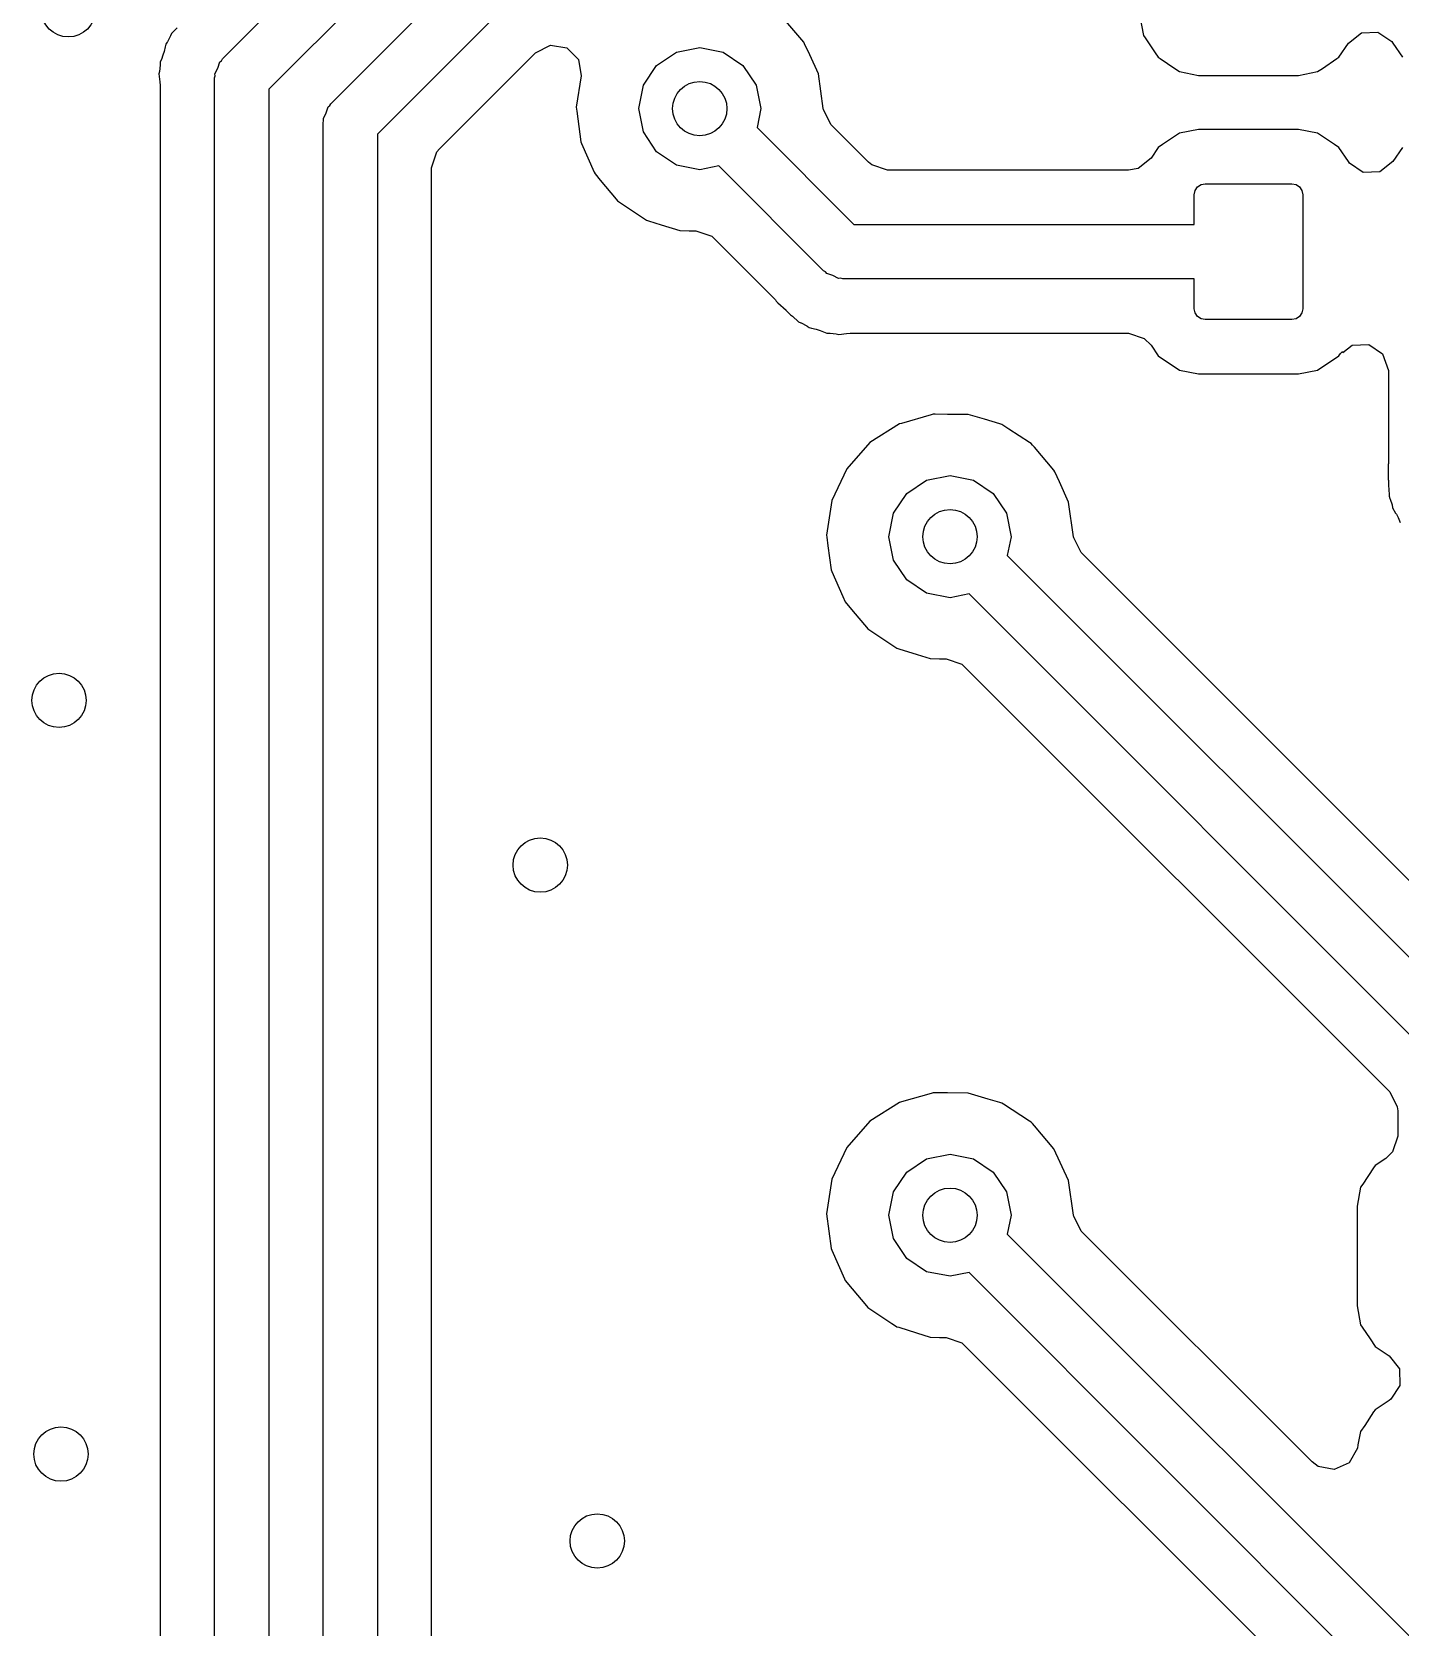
# Model space of a CAD drawing. Extents: x 100.2 to 143.8, y -109.8 to -50.2.
# Drawn here: x 113.22 to 118.26, y -86.67 to -80.79 of the extents above; entities that cross this region are included whole.
import ezdxf

# ---------------------------------------------------------------- set-up
doc = ezdxf.new("R2010")
doc.units = 0
doc.layers.add('BLACK', color=7, linetype='CONTINUOUS')

msp = doc.modelspace()

# ---------------------------------------------------------------- linework, layer by layer
at = {"layer": 'BLACK', "linetype": 'CONTINUOUS'}
for p, q in [((113.919, -80.8893), (116.985, -77.8236)), ((117.156, -77.9357), (114.09, -81.0014)), ((114.319, -81.0548), (117.389, -77.9846)), ((117.56, -78.0967), (114.49, -81.1669)), ((117.3, -80.7337), (117.313, -80.8038)), ((113.727, -80.8073), (113.717, -80.8267)), ((113.728, -80.8051), (113.727, -80.8073)), ((113.732, -80.7966), (113.728, -80.8051)), ((113.728, -80.8051), (113.728, -80.8051)), ((113.752, -80.7749), (113.732, -80.7966)), ((116.061, -80.8278), (115.995, -80.7508)), ((117.313, -80.8038), (117.319, -80.8119)), ((118.068, -80.8321), (118.116, -80.7942)), ((118.116, -80.7942), (118.177, -80.7918)), ((118.177, -80.7918), (118.228, -80.8258)), ((113.704, -80.8621), (113.7, -80.8759)), ((113.708, -80.845), (113.704, -80.8621)), ((113.711, -80.8361), (113.708, -80.845)), ((113.716, -80.8286), (113.711, -80.8361)), ((113.717, -80.8267), (113.716, -80.8286)), ((113.716, -80.8286), (113.716, -80.8286)), ((115.073, -80.8669), (115.128, -80.8392)), ((115.128, -80.8392), (115.188, -80.8487)), ((115.188, -80.8487), (115.231, -80.892)), ((115.519, -80.9139), (115.592, -80.8651)), ((115.592, -80.8651), (115.678, -80.848)), ((115.678, -80.848), (115.764, -80.8651)), ((115.764, -80.8651), (115.837, -80.9139)), ((116.064, -80.8342), (116.061, -80.8278)), ((116.083, -80.8753), (116.064, -80.8342)), ((116.064, -80.8342), (116.064, -80.8342)), ((117.319, -80.8119), (117.319, -80.8119)), ((117.319, -80.8119), (117.356, -80.8669)), ((118.033, -80.8834), (118.068, -80.8321)), ((118.228, -80.8258), (118.232, -80.832)), ((118.232, -80.832), (118.267, -80.8834)), ((113.69, -80.9131), (113.687, -80.9359)), ((113.694, -80.892), (113.69, -80.9006)), ((113.69, -80.9006), (113.69, -80.9069)), ((113.69, -80.9069), (113.69, -80.9131)), ((113.7, -80.8759), (113.694, -80.892)), ((113.891, -80.9444), (113.902, -80.9235)), ((113.902, -80.9235), (113.909, -80.9012)), ((113.909, -80.9012), (113.916, -80.8965)), ((113.916, -80.8965), (113.919, -80.8893)), ((114.719, -81.221), (115.073, -80.8669)), ((115.231, -80.892), (115.241, -80.9522)), ((115.47, -80.9869), (115.519, -80.9139)), ((115.837, -80.9139), (115.886, -80.9869)), ((116.115, -80.9453), (116.083, -80.8753)), ((117.356, -80.8669), (117.367, -80.8834)), ((117.367, -80.8834), (117.375, -80.8888)), ((117.375, -80.8888), (117.428, -80.9247)), ((117.428, -80.9247), (117.446, -80.9365)), ((117.954, -80.9365), (117.972, -80.9247)), ((117.972, -80.9247), (118.025, -80.8888)), ((118.025, -80.8888), (118.033, -80.8834)), ((113.687, -80.9359), (113.685, -80.9451)), ((113.685, -80.9451), (113.687, -80.9644)), ((113.687, -80.9644), (113.689, -80.974)), ((113.689, -80.974), (113.69, -80.9873)), ((113.89, -80.96), (113.892, -80.9523)), ((113.89, -90.836), (113.89, -80.96)), ((113.892, -80.9523), (113.891, -80.9444)), ((115.241, -80.9522), (115.223, -81.0674)), ((116.133, -81.073), (116.115, -80.9453)), ((117.446, -80.9365), (117.516, -80.9505)), ((117.516, -80.9505), (117.884, -80.9505)), ((117.884, -80.9505), (117.954, -80.9365)), ((113.69, -80.9873), (113.69, -90.7825)), ((114.09, -81.0014), (114.09, -90.7946)), ((115.453, -81.073), (115.47, -80.9869)), ((115.886, -80.9869), (115.903, -81.073)), ((114.291, -81.1098), (114.301, -81.089)), ((114.301, -81.089), (114.309, -81.0667)), ((114.309, -81.0667), (114.315, -81.062)), ((114.315, -81.062), (114.319, -81.0548)), ((115.223, -81.0674), (115.224, -81.0744)), ((115.224, -81.0744), (115.224, -81.0744)), ((115.224, -81.0744), (115.225, -81.0823)), ((115.225, -81.0823), (115.24, -81.1954)), ((115.47, -81.1591), (115.453, -81.073)), ((115.903, -81.073), (115.889, -81.1427)), ((116.133, -81.0734), (116.133, -81.073)), ((116.134, -81.0768), (116.133, -81.0734)), ((116.161, -81.1313), (116.134, -81.0768)), ((114.29, -81.1255), (114.292, -81.1178)), ((114.29, -90.6705), (114.29, -81.1255)), ((114.292, -81.1178), (114.291, -81.1098)), ((115.519, -81.2321), (115.47, -81.1591)), ((115.889, -81.1427), (116.246, -81.5)), ((116.3, -81.2705), (116.161, -81.1313)), ((117.516, -81.1495), (117.446, -81.1635)), ((117.884, -81.1495), (117.516, -81.1495)), ((117.954, -81.1635), (117.884, -81.1495)), ((114.49, -81.1669), (114.49, -90.6291)), ((115.24, -81.1954), (115.242, -81.2018)), ((115.242, -81.2018), (115.242, -81.2018)), ((115.242, -81.2018), (115.289, -81.3071)), ((117.367, -81.2166), (117.341, -81.2555)), ((117.383, -81.2053), (117.367, -81.2166)), ((117.438, -81.1689), (117.383, -81.2053)), ((117.446, -81.1635), (117.438, -81.1689)), ((117.438, -81.1689), (117.438, -81.1689)), ((117.962, -81.1689), (117.954, -81.1635)), ((118.017, -81.2053), (117.962, -81.1689)), ((117.962, -81.1689), (117.962, -81.1689)), ((118.033, -81.2166), (118.017, -81.2053)), ((118.068, -81.268), (118.033, -81.2166)), ((118.267, -81.2166), (118.232, -81.2679)), ((114.69, -81.291), (114.709, -81.2328)), ((114.709, -81.2328), (114.719, -81.221)), ((115.592, -81.2809), (115.519, -81.2321)), ((116.312, -81.2806), (116.3, -81.2705)), ((117.341, -81.2555), (117.293, -81.2934)), ((118.072, -81.2742), (118.068, -81.268)), ((118.123, -81.3082), (118.072, -81.2742)), ((118.232, -81.2679), (118.184, -81.3058)), ((114.69, -89.4334), (114.69, -81.291)), ((115.289, -81.3071), (115.292, -81.3135)), ((115.292, -81.3135), (115.311, -81.3365)), ((115.311, -81.3365), (115.37, -81.4069)), ((115.678, -81.298), (115.592, -81.2809)), ((115.748, -81.2841), (115.678, -81.298)), ((116.134, -81.6707), (115.748, -81.2841)), ((116.37, -81.2995), (116.312, -81.2806)), ((117.258, -81.2995), (116.37, -81.2995)), ((117.293, -81.2934), (117.258, -81.2995)), ((118.184, -81.3058), (118.123, -81.3082)), ((117.5, -81.39), (117.503, -81.3747)), ((117.5, -81.5), (117.5, -81.39)), ((117.503, -81.3747), (117.512, -81.3617)), ((117.512, -81.3617), (117.525, -81.353)), ((117.525, -81.353), (117.54, -81.35)), ((117.54, -81.35), (117.86, -81.35)), ((117.86, -81.35), (117.875, -81.353)), ((117.875, -81.353), (117.888, -81.3617)), ((117.888, -81.3617), (117.897, -81.3747)), ((117.897, -81.3747), (117.9, -81.39)), ((117.9, -81.39), (117.9, -81.81)), ((115.37, -81.4069), (115.37, -81.4069)), ((115.37, -81.4069), (115.375, -81.4123)), ((115.375, -81.4123), (115.482, -81.4838)), ((115.482, -81.4838), (115.489, -81.4859)), ((115.489, -81.4859), (115.489, -81.4859)), ((115.489, -81.4859), (115.536, -81.5006)), ((115.536, -81.5006), (115.605, -81.5223)), ((116.246, -81.5), (117.5, -81.5)), ((115.605, -81.5223), (115.639, -81.5229)), ((115.639, -81.5229), (115.664, -81.5234)), ((115.664, -81.5234), (115.722, -81.5433)), ((115.722, -81.5433), (115.732, -81.5523)), ((115.732, -81.5523), (115.955, -81.7747)), ((116.141, -81.6744), (116.134, -81.6707)), ((116.146, -81.6809), (116.141, -81.6744)), ((116.168, -81.6881), (116.146, -81.6809)), ((116.189, -81.6988), (116.168, -81.6881)), ((116.197, -81.6975), (116.189, -81.6988)), ((116.205, -81.7), (116.197, -81.6975)), ((117.5, -81.7), (116.205, -81.7)), ((117.5, -81.81), (117.5, -81.7)), ((115.955, -81.7747), (115.957, -81.7778)), ((115.957, -81.7778), (115.96, -81.7823)), ((115.96, -81.7823), (115.966, -81.7885)), ((115.966, -81.7885), (115.996, -81.8159)), ((115.996, -81.8159), (115.998, -81.8185)), ((115.998, -81.8185), (116.012, -81.8322)), ((116.012, -81.8322), (116.016, -81.8348)), ((116.016, -81.8348), (116.02, -81.8382)), ((116.02, -81.8382), (116.042, -81.8584)), ((116.042, -81.8584), (116.05, -81.8618)), ((116.05, -81.8618), (116.05, -81.8618)), ((116.05, -81.8618), (116.052, -81.8627)), ((116.052, -81.8627), (116.072, -81.873)), ((117.503, -81.8253), (117.5, -81.81)), ((117.512, -81.8383), (117.503, -81.8253)), ((117.525, -81.847), (117.512, -81.8383)), ((117.54, -81.85), (117.525, -81.847)), ((117.86, -81.85), (117.54, -81.85)), ((117.875, -81.847), (117.86, -81.85)), ((117.888, -81.8383), (117.875, -81.847)), ((117.897, -81.8253), (117.888, -81.8383)), ((117.9, -81.81), (117.897, -81.8253)), ((116.072, -81.873), (116.074, -81.8743)), ((116.074, -81.8743), (116.074, -81.8743)), ((116.074, -81.8743), (116.081, -81.8795)), ((116.081, -81.8795), (116.09, -81.8816)), ((116.09, -81.8816), (116.09, -81.8816)), ((116.09, -81.8816), (116.107, -81.8856)), ((116.107, -81.8856), (116.121, -81.89)), ((116.121, -81.89), (116.146, -81.8999)), ((116.146, -81.8999), (116.152, -81.9005)), ((116.152, -81.9005), (116.158, -81.9005)), ((116.158, -81.9005), (116.181, -81.9032)), ((116.181, -81.9032), (116.19, -81.9053)), ((116.19, -81.9053), (116.219, -81.9014)), ((116.219, -81.9014), (116.232, -81.9005)), ((116.232, -81.9005), (117.258, -81.9005)), ((117.258, -81.9005), (117.316, -81.9194)), ((117.316, -81.9194), (117.341, -81.9445)), ((117.341, -81.9445), (117.367, -81.9834)), ((117.367, -81.9834), (117.446, -82.0365)), ((117.954, -82.0365), (118.033, -81.9834)), ((118.033, -81.9834), (118.039, -81.9753)), ((118.039, -81.9753), (118.046, -81.9684)), ((118.046, -81.9684), (118.048, -81.971)), ((118.048, -81.971), (118.082, -81.9443)), ((118.082, -81.9443), (118.143, -81.9419)), ((118.143, -81.9419), (118.194, -81.9759)), ((118.194, -81.9759), (118.216, -82.0372)), ((117.446, -82.0365), (117.516, -82.0505)), ((117.884, -82.0505), (117.954, -82.0365)), ((118.216, -82.0372), (118.216, -82.3805)), ((117.516, -82.0505), (117.884, -82.0505)), ((116.531, -82.201), (116.421, -82.2326)), ((116.538, -82.1991), (116.531, -82.201)), ((116.531, -82.201), (116.531, -82.201)), ((116.545, -82.1991), (116.538, -82.1991)), ((116.591, -82.1994), (116.545, -82.1991)), ((116.667, -82.1999), (116.591, -82.1994)), ((116.727, -82.2177), (116.667, -82.1999)), ((116.784, -82.2348), (116.727, -82.2177)), ((116.414, -82.2345), (116.305, -82.3034)), ((116.421, -82.2326), (116.414, -82.2345)), ((116.421, -82.2326), (116.421, -82.2326)), ((116.791, -82.2368), (116.784, -82.2348)), ((116.784, -82.2348), (116.784, -82.2348)), ((116.817, -82.2538), (116.791, -82.2368)), ((116.893, -82.3032), (116.817, -82.2538)), ((116.305, -82.3034), (116.22, -82.4001)), ((116.899, -82.307), (116.893, -82.3032)), ((116.893, -82.3032), (116.893, -82.3032)), ((116.904, -82.3124), (116.899, -82.307)), ((116.911, -82.3206), (116.904, -82.3124)), ((116.904, -82.3124), (116.904, -82.3124)), ((116.983, -82.4048), (116.911, -82.3206)), ((118.215, -82.3846), (118.214, -82.3893)), ((118.214, -82.3893), (118.214, -82.4112)), ((118.216, -82.3805), (118.215, -82.3846)), ((116.22, -82.4001), (116.165, -82.5169)), ((116.441, -82.4909), (116.514, -82.4421)), ((116.514, -82.4421), (116.6, -82.425)), ((116.6, -82.425), (116.686, -82.4421)), ((116.686, -82.4421), (116.759, -82.4909)), ((116.986, -82.4112), (116.983, -82.4048)), ((117.003, -82.4475), (116.986, -82.4112)), ((116.986, -82.4112), (116.986, -82.4112)), ((117.037, -82.5223), (117.003, -82.4475)), ((118.214, -82.4112), (118.215, -82.4388)), ((118.215, -82.4388), (118.216, -82.4425)), ((118.216, -82.4425), (118.216, -82.4619)), ((116.392, -82.5639), (116.441, -82.4909)), ((116.759, -82.4909), (116.808, -82.5639)), ((118.216, -82.4619), (118.216, -82.4664)), ((118.216, -82.4664), (118.217, -82.4716)), ((118.217, -82.4716), (118.218, -82.5012)), ((118.218, -82.5012), (118.221, -82.5096)), ((118.221, -82.5096), (118.221, -82.5096)), ((118.221, -82.5096), (118.222, -82.5118)), ((118.222, -82.5118), (118.229, -82.5327)), ((116.165, -82.5169), (116.145, -82.6444)), ((116.375, -82.65), (116.392, -82.5639)), ((116.808, -82.5639), (116.825, -82.65)), ((117.055, -82.65), (117.037, -82.5223)), ((118.229, -82.5327), (118.231, -82.5441)), ((118.231, -82.5441), (118.242, -82.5629)), ((118.242, -82.5629), (118.245, -82.5667)), ((118.245, -82.5667), (118.251, -82.5796)), ((118.251, -82.5796), (118.259, -82.5972)), ((116.145, -82.6444), (116.146, -82.6514)), ((116.146, -82.6514), (116.146, -82.6514)), ((116.146, -82.6514), (116.15, -82.6832)), ((116.15, -82.6832), (116.162, -82.7724)), ((116.392, -82.7361), (116.375, -82.65)), ((116.825, -82.65), (116.811, -82.7197)), ((117.055, -82.6504), (117.055, -82.65)), ((117.056, -82.6538), (117.055, -82.6504)), ((117.083, -82.7083), (117.056, -82.6538)), ((116.441, -82.8091), (116.392, -82.7361)), ((116.811, -82.7197), (118.621, -84.5293)), ((118.743, -84.3682), (117.083, -82.7083)), ((116.162, -82.7724), (116.164, -82.7788)), ((116.164, -82.7788), (116.164, -82.7788)), ((116.164, -82.7788), (116.205, -82.8701)), ((116.514, -82.8579), (116.441, -82.8091)), ((116.6, -82.875), (116.514, -82.8579)), ((116.67, -82.8611), (116.6, -82.875)), ((118.45, -84.6414), (116.67, -82.8611)), ((116.205, -82.8701), (116.214, -82.8905)), ((116.214, -82.8905), (116.243, -82.9253)), ((116.243, -82.9253), (116.292, -82.9839)), ((116.292, -82.9839), (116.292, -82.9839)), ((116.292, -82.9839), (116.297, -82.9893)), ((116.297, -82.9893), (116.404, -83.0608)), ((116.404, -83.0608), (116.411, -83.0629)), ((116.411, -83.0629), (116.411, -83.0629)), ((116.411, -83.0629), (116.479, -83.0843)), ((116.479, -83.0843), (116.527, -83.0993)), ((116.527, -83.0993), (116.561, -83.0999)), ((116.561, -83.0999), (116.586, -83.1004)), ((116.586, -83.1004), (116.644, -83.1203)), ((116.644, -83.1203), (116.654, -83.1293)), ((116.654, -83.1293), (118.221, -84.6955)), ((116.414, -84.7345), (116.305, -84.8034)), ((116.421, -84.7326), (116.414, -84.7345)), ((116.531, -84.701), (116.421, -84.7326)), ((116.421, -84.7326), (116.421, -84.7326)), ((116.538, -84.6991), (116.531, -84.701)), ((116.531, -84.701), (116.531, -84.701)), ((116.545, -84.6991), (116.538, -84.6991)), ((116.591, -84.6994), (116.545, -84.6991)), ((116.667, -84.6999), (116.591, -84.6994)), ((116.741, -84.722), (116.667, -84.6999)), ((116.784, -84.7348), (116.741, -84.722)), ((116.791, -84.7368), (116.784, -84.7348)), ((116.784, -84.7348), (116.784, -84.7348)), ((116.797, -84.7407), (116.791, -84.7368)), ((116.893, -84.8032), (116.797, -84.7407)), ((118.221, -84.6955), (118.248, -84.75)), ((116.305, -84.8034), (116.22, -84.9001)), ((116.899, -84.807), (116.893, -84.8032)), ((116.893, -84.8032), (116.893, -84.8032)), ((118.248, -84.75), (118.25, -84.7655)), ((118.25, -84.7655), (118.25, -84.8583)), ((116.904, -84.8124), (116.899, -84.807)), ((116.911, -84.8211), (116.904, -84.8124)), ((116.904, -84.8124), (116.904, -84.8124)), ((116.983, -84.9048), (116.911, -84.8211)), ((118.25, -84.8583), (118.231, -84.9165)), ((116.22, -84.9001), (116.165, -85.0169)), ((117.037, -85.0223), (116.983, -84.9048)), ((118.231, -84.9165), (118.206, -84.9406)), ((116.441, -84.9909), (116.514, -84.9421)), ((116.514, -84.9421), (116.6, -84.925)), ((116.6, -84.925), (116.686, -84.9421)), ((116.686, -84.9421), (116.759, -84.9909)), ((118.161, -84.9747), (118.121, -85.0351)), ((118.167, -84.9666), (118.161, -84.9747)), ((118.206, -84.9406), (118.167, -84.9666)), ((116.165, -85.0169), (116.145, -85.1444)), ((116.392, -85.0639), (116.441, -84.9909)), ((116.759, -84.9909), (116.808, -85.0639)), ((117.055, -85.15), (117.037, -85.0223)), ((118.121, -85.0351), (118.113, -85.0462)), ((116.375, -85.15), (116.392, -85.0639)), ((116.808, -85.0639), (116.825, -85.15)), ((118.113, -85.0462), (118.1, -85.1163)), ((116.145, -85.1444), (116.162, -85.2724)), ((116.392, -85.2361), (116.375, -85.15)), ((116.825, -85.15), (116.811, -85.2197)), ((117.055, -85.1504), (117.055, -85.15)), ((117.056, -85.1538), (117.055, -85.1504)), ((117.083, -85.2083), (117.056, -85.1538)), ((118.1, -85.1163), (118.1, -85.4837)), ((117.934, -86.059), (117.083, -85.2083)), ((116.162, -85.2724), (116.164, -85.2788)), ((116.441, -85.3091), (116.392, -85.2361)), ((116.811, -85.2197), (118.621, -87.0293)), ((116.164, -85.2788), (116.164, -85.2788)), ((116.164, -85.2788), (116.211, -85.3841)), ((116.514, -85.3579), (116.441, -85.3091)), ((116.211, -85.3841), (116.214, -85.3905)), ((116.214, -85.3905), (116.239, -85.421)), ((116.6, -85.375), (116.514, -85.3579)), ((116.67, -85.3611), (116.6, -85.375)), ((118.45, -87.1414), (116.67, -85.3611)), ((116.239, -85.421), (116.292, -85.4839)), ((116.292, -85.4839), (116.292, -85.4839)), ((116.292, -85.4839), (116.297, -85.4893)), ((116.297, -85.4893), (116.386, -85.5488)), ((118.1, -85.4837), (118.113, -85.5538)), ((116.386, -85.5488), (116.395, -85.5547)), ((116.395, -85.5547), (116.404, -85.5608)), ((116.404, -85.5608), (116.411, -85.5629)), ((116.411, -85.5629), (116.411, -85.5629)), ((116.411, -85.5629), (116.477, -85.5837)), ((118.113, -85.5538), (118.119, -85.5619)), ((118.119, -85.5619), (118.119, -85.5619)), ((118.119, -85.5619), (118.148, -85.6055)), ((116.477, -85.5837), (116.527, -85.5993)), ((116.527, -85.5993), (116.561, -85.5999)), ((116.561, -85.5999), (116.586, -85.6004)), ((116.586, -85.6004), (116.644, -85.6203)), ((116.644, -85.6203), (116.654, -85.6293)), ((118.148, -85.6055), (118.167, -85.6334)), ((116.654, -85.6293), (118.1, -87.0747)), ((118.167, -85.6334), (118.218, -85.6677)), ((118.218, -85.6677), (118.256, -85.7157)), ((118.256, -85.7157), (118.258, -85.7769)), ((118.258, -85.7769), (118.224, -85.8277)), ((118.218, -85.8323), (118.167, -85.8666)), ((118.224, -85.8277), (118.218, -85.8323)), ((118.161, -85.8747), (118.128, -85.9244)), ((118.167, -85.8666), (118.161, -85.8747)), ((118.113, -85.9462), (118.103, -85.9963)), ((118.128, -85.9244), (118.113, -85.9462)), ((118.101, -86.0083), (118.071, -86.0617)), ((118.103, -85.9963), (118.101, -86.0083)), ((117.956, -86.0754), (117.934, -86.059)), ((118.016, -86.0873), (117.956, -86.0754)), ((118.071, -86.0617), (118.016, -86.0873))]:
    msp.add_line(p, q, dxfattribs=at)
at = {"layer": 'BLACK'}
for centre in [(113.351, -80.709), (115.678, -81.073), (116.6, -82.65), (113.317, -83.253), (115.09, -83.86), (116.6, -85.15), (113.324, -86.03), (115.3, -86.35)]:
    msp.add_circle(centre, 0.1, dxfattribs=at)

doc.saveas('drawing.dxf')
